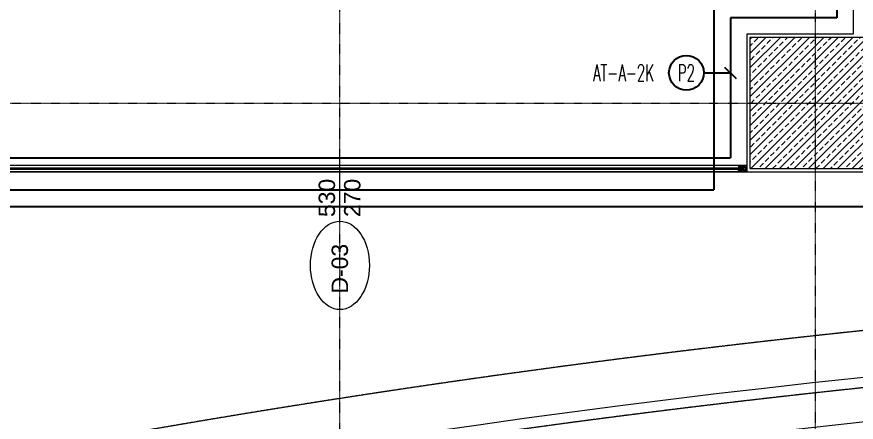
# Model space of a CAD drawing. Extents: x -1439 to 23780, y -1362 to 4476.
# Drawn here: x 15425 to 15937, y 2210 to 2458 of the extents above; entities that cross this region are included whole.
import ezdxf
from ezdxf.enums import TextEntityAlignment as Align

# ---------------------------------------------------------------- set-up
doc = ezdxf.new("R2010")
doc.units = 0
doc.header["$MEASUREMENT"] = 0
for name, pattern in [('Audi$0$DASHDOT2', [0.5, 0.25, -0.125, 0, -0.125]), ('Audi$0$DOT2', [0.125, 0, -0.125]), ('Audi$0$HIDDEN', [0.375, 0.25, -0.125])]:
    doc.linetypes.add(name, pattern=pattern)
doc.layers.get('0').update_dxf_attribs({"color": 9, "lineweight": 9})
for name, color, linetype, lineweight in [('0 @ 1', 9, 'Continuous', 9), ('Audi$0$01', 8, 'Continuous', 9), ('Audi$0$06B', 8, 'Continuous', 9), ('Audi$0$06D', 8, 'Continuous', 9), ('Audi$0$09W', 8, 'Continuous', 9), ('Audi$0$10', 8, 'Continuous', 9), ('Audi$0$14', 8, 'Continuous', 9), ('Audi$0$15', 8, 'Continuous', 9), ('Audi$0$20', 8, 'Audi$0$DOT2', 9), ('Audi$0$21', 8, 'Continuous', 9), ('Audi$0$22', 8, 'Continuous', 9), ('Audi$0$24', 8, 'Audi$0$DASHDOT2', 9), ('Audi$0$35', 8, 'Continuous', 9), ('E-KABLO', 7, 'Continuous', 30), ('E-LINYE', 7, 'Continuous', 30), ('E-YAZI', 7, 'Continuous', 30)]:
    doc.layers.add(name, color=color, linetype=linetype, lineweight=lineweight)
doc.styles.add('Audi$0$Arial', font='arial.ttf', dxfattribs={"height": 2.5})
doc.styles.add('E-YAZI', font='txttw.shx')
pattern_1 = [(225, (-604.72494, -2171.82614), (-0.0883883476, 0.0883883476), []), (135, (-604.72494, -2171.82614), (0.0883883476, 0.0883883476), [])]

# ---------------------------------------------------------------- blocks, each defined once
blk = doc.blocks.new('Audi$0$0_doorno')
blk.add_lwpolyline([(4.5, 0), (12.5, 0)])
blk.add_ellipse((-0.89, 0), major_axis=(-5.39, 0), ratio=0.666667)
at = {"style": 'Audi$0$Arial'}
blk.add_attdef('YUKSEKLIK', text='', height=2, dxfattribs=at).set_placement((5, 12.3), align=Align.TOP_LEFT)
blk.add_attdef('KAPINO', text='', height=2, dxfattribs=at).set_placement((0, 0), align=Align.MIDDLE)
blk.add_attdef('GENISLIK', text='', height=2, dxfattribs=at).set_placement((5, -3.79), align=Align.BOTTOM_LEFT)
blk = doc.blocks.new('Audi$0$KAPI KODLARI 2. KAT')
at = {"layer": 'Audi$0$22'}
ref = blk.add_blockref('Audi$0$0_doorno', (15622.23, 2310.5), dxfattribs=dict(at, xscale=5, yscale=5, zscale=5, rotation=90))
ref.add_attrib('KAPINO', 'D-03', dxfattribs={"layer": '0', "height": 10, "rotation": 90, "style": 'Audi$0$Arial'}).set_placement((15622.14, 2304.03), align=Align.MIDDLE)
ref.add_attrib('GENISLIK', '530', dxfattribs={"layer": '0', "height": 10, "rotation": 90, "style": 'Audi$0$Arial'}).set_placement((15622.23, 2335.5), align=Align.BOTTOM_LEFT)
ref.add_attrib('YUKSEKLIK', '270', dxfattribs={"layer": '0', "height": 10, "rotation": 90, "style": 'Audi$0$Arial'}).set_placement((15624.73, 2335.5), align=Align.TOP_LEFT)
blk = doc.blocks.new('Audi$0$p-kolon_80x80')
at = {"layer": 'Audi$0$09W'}
h = blk.add_hatch(dxfattribs=at)
h.set_pattern_fill('ANSI33', color=256, scale=25, style=0)
h.set_pattern_definition([(45, (-1222.5, -385), (-4.419417, 4.419417), []), (45, (-1218.0806, -385), (-4.419417, 4.419417), [3.125, -1.5625])])
h.paths.add_polyline_path([(-40, -40), (40, -40), (40, 40), (-40, 40)])
blk.add_lwpolyline([(-40, -40), (40, -40), (40, 40), (-40, 40)], close=True)
blk = doc.blocks.new('Audi$0$P-AKS_AUDI')
at = {"layer": 'Audi$0$21', "linetype": 'Audi$0$DASHDOT2'}
blk.add_lwpolyline([(-990.27, -2497.9), (-990.27, -246.25)], dxfattribs=at)
at = {"layer": 'Audi$0$24'}
for points in [[(-700, -2590), (-700, 1250)], [(-3840, -380), (360, -380)]]:
    blk.add_lwpolyline(points, dxfattribs=at)
blk = doc.blocks.new('Audi$0$p-strahle-alüminyumdoğramaprofili')
at = {"layer": 'Audi$0$10'}
h = blk.add_hatch(dxfattribs=at)
h.set_pattern_fill('NET', color=256, angle=315, style=0)
h.set_pattern_definition(pattern_1)
h.paths.add_polyline_path([(-4.62, 2.65), (-4.68, 2.65), (-4.72, 2.75), (-4.72, 2.8), (-4.69, 2.8), (-4.69, 2.92), (-4.98, 2.92), (-4.98, 2.8), (-4.95, 2.8), (-4.99, 2.65), (-5.08, 2.66), (-5.25, 2.28), (-5.14, 2.28), (-5.14, 2.33), (-4.98, 2.52, 0.2599), (-4.9, 2.28), (-4.66, 2.28, 0.382682)])
h.paths.add_polyline_path([(-4.86, 2.52), (-4.67, 2.52, -2.16717)], flags=16)
h = blk.add_hatch(dxfattribs=at)
h.set_pattern_fill('NET', color=256, angle=315, style=0)
h.set_pattern_definition(pattern_1)
h.paths.add_polyline_path([(-4.62, 0.88), (-4.68, 0.88), (-4.72, 0.77), (-4.72, 0.73), (-4.69, 0.73), (-4.69, 0.6), (-4.98, 0.6), (-4.98, 0.73), (-4.95, 0.73), (-4.99, 0.88), (-5.08, 0.87), (-5.25, 1.24), (-5.14, 1.24), (-5.14, 1.2), (-4.98, 1.01, -0.2599), (-4.9, 1.24), (-4.66, 1.24, -0.382682)])
h.paths.add_polyline_path([(-4.86, 1), (-4.67, 1, 2.16717)], flags=16)
h = blk.add_hatch(dxfattribs=at)
h.set_pattern_fill('NET', color=256, angle=315, style=0)
h.set_pattern_definition([(225, (-608.45214, -2173.53612), (-0.0883883476, 0.0883883476), []), (135, (-608.45214, -2173.53612), (0.0883883476, 0.0883883476), [])])
h.paths.add_polyline_path([(-3.45, 2.28), (-3.45, 2.57), (-4.49, 2.57), (-4.49, 2.28)])
h = blk.add_hatch(dxfattribs=at)
h.set_pattern_fill('NET', color=256, angle=315, style=0)
h.set_pattern_definition([(225, (-608.45214, -2180.04526), (-0.0883883476, 0.0883883476), []), (135, (-608.45214, -2180.04526), (0.0883883476, 0.0883883476), [])])
h.paths.add_polyline_path([(-3.45, 0.93), (-3.45, 1.24), (-4.49, 1.24), (-4.49, 0.93)])
h = blk.add_hatch(dxfattribs=at)
h.set_pattern_fill('NET', color=256, angle=315, style=0)
h.set_pattern_definition([(225, (-629.50454, -2177.58922), (-0.0883883476, 0.0883883476), []), (135, (-629.50454, -2177.58922), (0.0883883476, 0.0883883476), [])])
h.paths.add_polyline_path([(0, 0.68), (0, 1.75), (-0.18, 1.75), (-0.18, 0.68)])
for points in [[(-5.08, 2.66), (-5.25, 2.28)], [(-5.09, 0.88), (-5.25, 1.24)], [(-4.98, 2.52), (-5.14, 2.33), (-5.14, 2.28)], [(-4.98, 1.01), (-5.14, 1.2), (-5.14, 1.24)], [(-4.92, 3.6), (-4.92, 3.16), (-4.61, 3.16), (-4.61, 2.87), (-4.52, 2.87), (-4.62, 2.65), (-4.68, 2.65), (-4.72, 2.75), (-4.72, 2.8), (-4.69, 2.8), (-4.69, 3.05), (-4.98, 3.05), (-4.98, 2.8), (-4.95, 2.8), (-4.99, 2.65), (-5.08, 2.66), (-5.07, 3.76), (-0.11, 3.76)], [(-4.69, 2.92), (-4.98, 2.92)], [(-4.71, 0.6), (-4.98, 0.6)], [(-2.83, 0.2), (-2.67, 0.2), (-2.67, -0.04), (-4.87, -0.04), (-4.87, 0.19), (-4.57, 0.19), (-4.57, 0.73), (-2.67, 0.73)], [(-4.52, 2.87), (-4.49, 2.87), (-4.49, 2.26)], [(-4.49, 0.93), (-4.49, 0.93), (-4.49, 1.26)], [(-3.45, 2.26), (-3.45, 2.57)], [(-3.45, 1.26), (-3.45, 0.93)], [(-2.08, 0.93), (-2.08, 2.57)], [(-0.18, 0.68), (0, 0.68), (0, 1.75)], [(-0.18, 1.75), (0, 1.75)]]:
    blk.add_lwpolyline(points, dxfattribs=at)
for points in [[(-0.18, 2.74), (-0.18, 2.21), (0, 2.21), (0, 2.08), (-0.18, 2.08), (-0.18, 0.43), (0, 0.43), (0, 0), (-0.12, 0), (-0.12, -0.24), (-5.09, -0.24), (-5.09, 0.88), (-4.98, 0.88), (-4.94, 0.7), (-4.99, 0.7), (-4.99, 0.33), (-4.71, 0.33), (-4.71, 0.88), (-4.56, 0.88), (-4.52, 0.93), (-1.28, 0.93), (-1.2, 1.22), (-0.9, 1.22), (-0.9, 0.62), (-0.58, 0.62), (-0.58, 2.74)], [(-2.03, 0.78), (-1.35, 0.78), (-1.35, 0.08), (-1.28, 0.04), (-1.28, -0.04), (-2.09, -0.04), (-2.09, 0.1), (-2.03, 0.15)]]:
    blk.add_lwpolyline(points, close=True, dxfattribs=at)
for points in [[(-0.57, 3.26), (-0.57, 3.62), (-4.89, 3.62), (-4.89, 3.65, 0.561743), (-4.97, 3.66, 0.595966), (-4.92, 3.6, -2.204878)], [(-4.67, 2.52), (-4.86, 2.52, 1)], [(-4.67, 1), (-4.86, 1, -1)], [(-4.61, 2.87), (-4.49, 3.45, -0.833203), (-4.18, 3.44, -0.447088)], [(-4.49, 2.57), (-1.23, 2.57, -0.414214), (-0.9, 2.25), (-0.9, 1.22)], [(-4.18, 3.44), (-4.18, 2.99, 0.414214), (-4.07, 2.89), (-0.82, 2.89), (-0.82, 3.62)], [(-2.67, 0.73), (-2.67, 0.32), (-2.83, 0.32, 1), (-2.83, 0.2, -1)], [(-0.11, 3.76), (-0.11, 3.62), (-0.45, 3.62), (-0.45, 3.14, -1), (-0.66, 3.14)], [(-0.66, 3.14, -0.305404), (-0.57, 3.26, -5.773092)]]:
    blk.add_lwpolyline(points, format="xyb", dxfattribs=at)
for centre, radius, start, end in [((-4.73, 2.47), 0.253, 168.6676, 234.1258), ((-4.73, 1.06), 0.253, 125.8742, 191.3324), ((-4.77, 2.44), 0.125, 139.5402, 40.4598), ((-4.77, 1.08), 0.125, 319.5402, 220.4598), ((-4.84, 2.48), 0.273, 305.9738, 36.4289), ((-4.84, 1.04), 0.273, 323.5711, 54.0262)]:
    blk.add_arc(centre, radius, start, end, dxfattribs=at)
blk = doc.blocks.new('*U494')
at = {"layer": 'Audi$0$06D'}
for points in [[(4.95, 4), (521.04, 4)], [(4.95, 0), (521.02, 0)]]:
    blk.add_lwpolyline(points, dxfattribs=at)
at = {"layer": 'Audi$0$15'}
for points in [[(1.96, 2.5), (524.03, 2.5)], [(524.03, 1.5), (1.96, 1.5)]]:
    blk.add_lwpolyline(points, dxfattribs=at)
at = {"layer": '0 @ 1', "linetype": 'Continuous', "xscale": -1}
blk.add_blockref('Audi$0$p-strahle-alüminyumdoğramaprofili', (-0.12, 0.24), dxfattribs=at)
blk = doc.blocks.new('Audi$0$p-2. kat planı')
at = {"layer": 'Audi$0$14'}
blk.add_lwpolyline([(15798, 2819.3), (15798, 2803), (15800, 2803), (15870.5, 2803), (15870.5, 2743), (15935.5, 2743), (15935.5, 2447), (15870.5, 2447), (15870.5, 2363), (15959.5, 2363)], dxfattribs=at)
at = {"linetype": 'Continuous', "rotation": 180}
blk.add_blockref('*U494', (15870.49, 2367), dxfattribs=at)
at = {"layer": 'Audi$0$01'}
blk.add_blockref('Audi$0$p-kolon_80x80', (15912.5, 2405), dxfattribs=at)
at = {"layer": 'Audi$0$24'}
blk.add_blockref('Audi$0$P-AKS_AUDI', (16612.5, 2785), dxfattribs=at)

msp = doc.modelspace()

# ---------------------------------------------------------------- linework, layer by layer
at = {"layer": 'Audi$0$06B'}
msp.add_lwpolyline([(15362.02, 2122.81, -0.050395), (16650.71, 2246.09)], format="xyb", dxfattribs=at)
at = {"layer": 'Audi$0$20', "linetype": 'Audi$0$HIDDEN'}
for points in [[(13074.5, 1250.48, -0.146575), (16650.5, 2301.36, -0.146575)], [(13074.5, 1209.1, -0.147553), (16652.5, 2266.71)]]:
    msp.add_lwpolyline(points, format="xyb", dxfattribs=at)
at = {"layer": 'Audi$0$35'}
msp.add_lwpolyline([(16650.5, 2363), (16650.5, 2272.98, 0.147272), (13074.5, 1216.59), (13074.5, 1835), (13854.5, 1835), (13854.5, 2483.5), (13840.44, 2489.8), (13837.5, 2489.8), (13837.5, 2570.2), (13840.5, 2570.2), (13854.5, 2576.5), (13854.5, 2580), (13854.5, 2657), (13835.5, 2657), (13835.5, 2763), (13854.5, 2763), (13854.5, 2803), (14182.5, 2803), (14182.5, 2363)], format="xyb", close=True, dxfattribs=at)
msp.add_lwpolyline([(14487.5, 2447), (14487.5, 2743), (14554.5, 2743), (14554.5, 2803), (15170.5, 2803), (15170.5, 2743), (15254.5, 2743), (15254.5, 2803), (15870.5, 2803), (15870.5, 2743), (15935.5, 2743), (15935.5, 2447), (15870.5, 2447), (15870.5, 2363), (15254.5, 2363), (15254.5, 2447), (15170.5, 2447), (15170.5, 2363), (14554.5, 2363), (14554.5, 2447)], close=True, dxfattribs=at)
at = {"layer": 'E-KABLO', "color": 6}
for p, q in [((15925.5, 2576.91), (15925.5, 2457)), ((15925.5, 2457), (15860.5, 2457)), ((15860.5, 2457), (15860.5, 2371.69))]:
    msp.add_line(p, q, dxfattribs=at)
at = {"layer": 'E-KABLO', "color": 4, "ltscale": 40}
for p in [(15850.5, 2480.66), (14346.89, 2352)]:
    msp.add_line(p, (15850.5, 2352), dxfattribs=at)
at = {"layer": 'E-KABLO', "color": 6, "ltscale": 40}
for p, q in [((14852.24, 2371.69), (15860.5, 2371.69)), ((14554.5, 2342), (15850.5, 2342)), ((14853.73, 2342), (16149.73, 2342)), ((15850.5, 2342), (16640.5, 2342))]:
    msp.add_line(p, q, dxfattribs=at)
at = {"layer": 'E-KABLO', "color": 7, "linetype": 'Continuous'}
msp.add_circle((15833.67, 2423.42), 10.61, dxfattribs=at)
at = {"layer": 'E-LINYE', "color": 7, "linetype": 'Continuous'}
for p, q in [((15844.28, 2423.42), (15860.5, 2423.42)), ((15856.94, 2426.94), (15864.06, 2419.91))]:
    msp.add_line(p, q, dxfattribs=at)

# ---------------------------------------------------------------- block references
msp.add_blockref('Audi$0$p-2. kat planı', (0, 0))
at = {"layer": 'Audi$0$22'}
msp.add_blockref('Audi$0$KAPI KODLARI 2. KAT', (0, 0), dxfattribs=at)

# ---------------------------------------------------------------- texts
at = {"layer": 'E-KABLO', "color": 3, "linetype": 'Continuous', "style": 'E-YAZI', "width": 0.6}
msp.add_text('P2', height=10, dxfattribs=at).set_placement((15833.67, 2423.42), align=Align.MIDDLE_CENTER)
at = {"layer": 'E-YAZI', "color": 3, "style": 'E-YAZI', "width": 0.6}
msp.add_text('AT-A-2K', height=10, dxfattribs=at).set_placement((15776.67, 2418.42))

doc.saveas('drawing.dxf')
